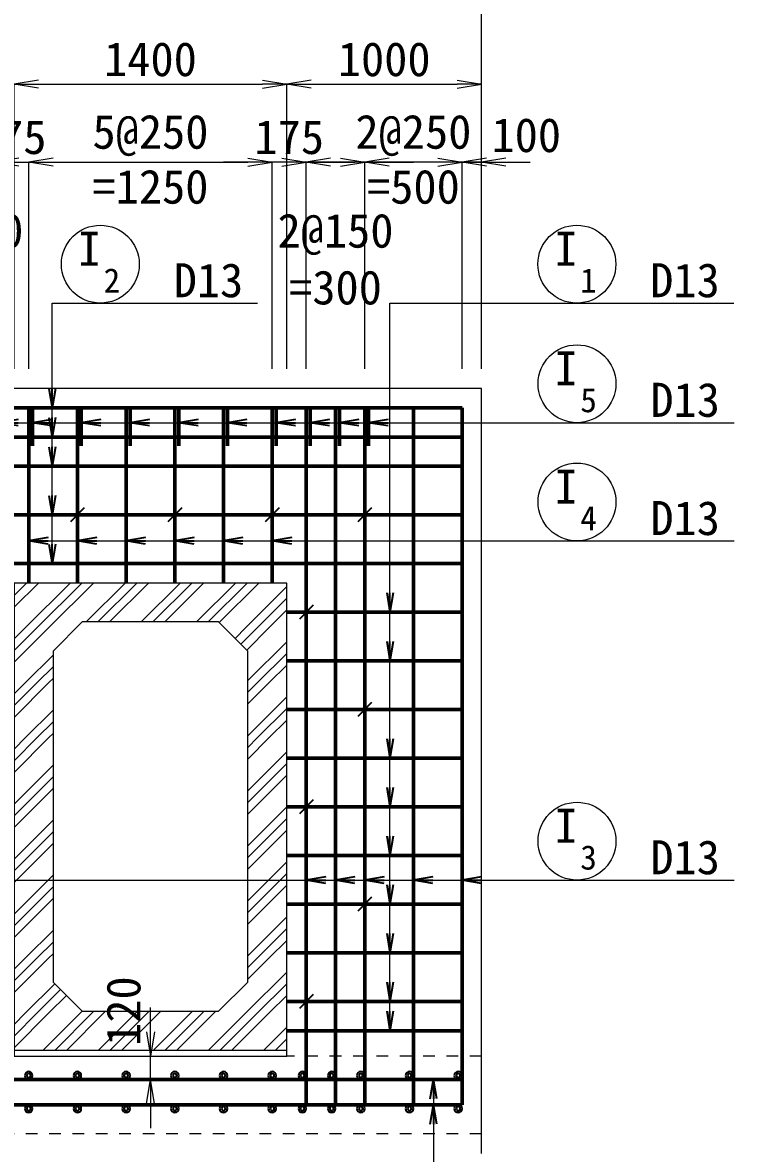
# Model space of a CAD drawing. Header units: millimetres. Extents: x 169470 to 758170, y -17820 to 11880.
# Drawn here: x 638227 to 641887, y 1100 to 6909 of the extents above; entities that cross this region are included whole.
import ezdxf
from ezdxf.enums import TextEntityAlignment as Align

# ---------------------------------------------------------------- set-up
doc = ezdxf.new("R2010")
doc.units = ezdxf.units.MM
doc.header["$LTSCALE"] = 50
doc.header["$PDSIZE"] = 300
doc.linetypes.add('SXF_跳び破線', pattern=[12, 6, -6])
doc.layers.get('Defpoints').update_dxf_attribs({"color": 151})
for name, color, linetype, lineweight in [('D-BGD', 7, 'Continuous', 13), ('D-STR', 1, 'Continuous', 50), ('D-STR-DIM', 7, 'Continuous', 13), ('D-STR-HTXT', 7, 'Continuous', 13), ('D-STR-STR2', 6, 'Continuous', 25), ('D-STR-STR3', 4, 'Continuous', 25), ('D-STR-TXT', 7, 'Continuous', 13)]:
    doc.layers.add(name, color=color, linetype=linetype, lineweight=lineweight)
doc.styles.add('MS ゴシック', font='MS Gothic.ttf')
doc.styles.add('YOKO_GOTHIC', font='MS Gothic.ttf')
doc.dimstyles.new('DIM-50', dxfattribs={"dimscale": 50, "dimtxt": 3.5, "dimasz": 2.5, "dimexe": 0, "dimexo": 2, "dimgap": 0.8, "dimtad": 1, "dimdec": 0, "dimzin": 1, "dimdsep": 46, "dimtxsty": 'MS ゴシック', "dimblk": 'OPEN', "dimcen": 0.1, "dimclrd": 256, "dimclre": 256, "dimclrt": 256, "dimaunit": 1, "dimadec": 3, "dimazin": 0, "dimtfac": 1, "dimtdec": 0, "dimtix": 1, "dimtmove": 2, "dimatfit": 3, "dimldrblk": 'OPEN', "dimfxl": 1, "dimlwd": -1, "dimlwe": -1, "dimarcsym": 2})
doc.dimstyles.new('S50', dxfattribs={"dimscale": 50, "dimtxt": 3.5, "dimasz": 2, "dimexe": 1, "dimexo": 1, "dimgap": 1, "dimtad": 1, "dimdec": 0, "dimzin": 1, "dimdsep": 46, "dimtxsty": 'YOKO_GOTHIC', "dimblk": 'OPEN', "dimcen": 0, "dimclrd": 256, "dimclre": 256, "dimclrt": 256, "dimaunit": 1, "dimadec": 3, "dimazin": 0, "dimtfac": 1, "dimtdec": 0, "dimtix": 1, "dimtmove": 2, "dimatfit": 3, "dimldrblk": 'OPEN', "dimfxl": 1, "dimlwd": -1, "dimlwe": -1, "dimarcsym": 0})

# ---------------------------------------------------------------- blocks, each defined once
blk = doc.blocks.new('_Open')
at = {"color": 0, "linetype": 'ByBlock', "lineweight": -2}
for p, q in [((-1, 0.167), (0, 0)), ((-1, -0.167), (0, 0)), ((0, 0), (-1, 0))]:
    blk.add_line(p, q, dxfattribs=at)
blk = doc.blocks.new('*D137')
at = {"layer": 'D-STR-DIM', "transparency": 16777216}
for p, q in [((637183.8, 5130.5), (637183.8, 6992.7)), ((637308.8, 6992.7), (640458.8, 6992.7)), ((640583.8, 5130.5), (640583.8, 6992.7))]:
    blk.add_line(p, q, dxfattribs=at)
at = {"layer": 'Defpoints', "color": 0, "transparency": 16777216}
for p in [(640583.8, 6992.7), (637183.8, 5030.5), (640583.8, 5030.5)]:
    blk.add_point(p, dxfattribs=at)
at = {"layer": 'D-STR-DIM', "transparency": 16777216, "xscale": 125, "yscale": 125, "zscale": 125, "rotation": 180}
blk.add_blockref('_Open', (637183.8, 6992.7), dxfattribs=at)
at = {"layer": 'D-STR-DIM', "transparency": 16777216, "xscale": 125, "yscale": 125, "zscale": 125}
blk.add_blockref('_Open', (640583.8, 6992.7), dxfattribs=at)
at = {"layer": 'D-STR-DIM', "transparency": 16777216, "insert": (638883.8, 7120.2), "char_height": 175, "attachment_point": 5, "style": 'MS ゴシック'}
blk.add_mtext('3400', dxfattribs=at)
blk = doc.blocks.new('*D139')
at = {"layer": 'D-STR-DIM', "transparency": 16777216}
for p, q in [((638183.8, 5130.5), (638183.8, 6592.7)), ((638308.8, 6592.7), (639458.8, 6592.7)), ((639583.8, 5130.5), (639583.8, 6592.7))]:
    blk.add_line(p, q, dxfattribs=at)
at = {"layer": 'Defpoints', "color": 0, "transparency": 16777216}
for p in [(639583.8, 6592.7), (638183.8, 5030.5), (639583.8, 5030.5)]:
    blk.add_point(p, dxfattribs=at)
at = {"layer": 'D-STR-DIM', "transparency": 16777216, "xscale": 125, "yscale": 125, "zscale": 125, "rotation": 180}
blk.add_blockref('_Open', (638183.8, 6592.7), dxfattribs=at)
at = {"layer": 'D-STR-DIM', "transparency": 16777216, "xscale": 125, "yscale": 125, "zscale": 125}
blk.add_blockref('_Open', (639583.8, 6592.7), dxfattribs=at)
at = {"layer": 'D-STR-DIM', "transparency": 16777216, "insert": (638883.8, 6720.2), "char_height": 175, "attachment_point": 5, "style": 'MS ゴシック'}
blk.add_mtext('1400', dxfattribs=at)
blk = doc.blocks.new('*D140')
at = {"layer": 'D-STR-DIM', "transparency": 16777216}
for p, q in [((639583.8, 5130.5), (639583.8, 6592.7)), ((639708.8, 6592.7), (640458.8, 6592.7)), ((640583.8, 5130.5), (640583.8, 6592.7))]:
    blk.add_line(p, q, dxfattribs=at)
at = {"layer": 'Defpoints', "color": 0, "transparency": 16777216}
for p in [(640583.8, 6592.7), (639583.8, 5030.5), (640583.8, 5030.5)]:
    blk.add_point(p, dxfattribs=at)
at = {"layer": 'D-STR-DIM', "transparency": 16777216, "xscale": 125, "yscale": 125, "zscale": 125, "rotation": 180}
blk.add_blockref('_Open', (639583.8, 6592.7), dxfattribs=at)
at = {"layer": 'D-STR-DIM', "transparency": 16777216, "xscale": 125, "yscale": 125, "zscale": 125}
blk.add_blockref('_Open', (640583.8, 6592.7), dxfattribs=at)
at = {"layer": 'D-STR-DIM', "transparency": 16777216, "insert": (640083.8, 6720.2), "char_height": 175, "attachment_point": 5, "style": 'MS ゴシック'}
blk.add_mtext('1000', dxfattribs=at)
blk = doc.blocks.new('*D143')
at = {"layer": 'D-STR-DIM', "transparency": 16777216}
for p, q in [((638258.8, 5130.5), (638258.8, 6192.7)), ((638383.8, 6192.7), (639383.8, 6192.7)), ((639508.8, 5130.5), (639508.8, 6192.7))]:
    blk.add_line(p, q, dxfattribs=at)
at = {"layer": 'Defpoints', "color": 0, "transparency": 16777216}
for p in [(639508.8, 6192.7), (638258.8, 5030.5), (639508.8, 5030.5)]:
    blk.add_point(p, dxfattribs=at)
at = {"layer": 'D-STR-DIM', "transparency": 16777216, "xscale": 125, "yscale": 125, "zscale": 125, "rotation": 180}
blk.add_blockref('_Open', (638258.8, 6192.7), dxfattribs=at)
at = {"layer": 'D-STR-DIM', "transparency": 16777216, "xscale": 125, "yscale": 125, "zscale": 125}
blk.add_blockref('_Open', (639508.8, 6192.7), dxfattribs=at)
at = {"layer": 'D-STR-DIM', "transparency": 16777216, "char_height": 175, "attachment_point": 5, "style": 'MS ゴシック'}
for s, insert in [('5@250', (638883.8, 6329.6)), ('=1250', (638883.8, 6065.2))]:
    blk.add_mtext(s, dxfattribs=dict(at, insert=insert))
blk = doc.blocks.new('0930-1')
at = {"layer": 'D-STR-STR2'}
for radius in [20, 10]:
    blk.add_circle((1654010.5, -311924.3), radius, dxfattribs=at)
blk = doc.blocks.new('*D181')
at = {"layer": 'D-STR-DIM', "transparency": 16777216}
for p, q in [((637958.8, 6192.7), (637833.8, 6192.7)), ((638083.8, 5130.5), (638083.8, 6192.7)), ((638083.8, 6192.7), (638258.8, 6192.7)), ((638258.8, 5130.5), (638258.8, 6192.7)), ((638383.8, 6192.7), (638508.8, 6192.7))]:
    blk.add_line(p, q, dxfattribs=at)
at = {"layer": 'Defpoints', "color": 0, "transparency": 16777216}
for p in [(638258.8, 6192.7), (638083.8, 5030.5), (638258.8, 5030.5)]:
    blk.add_point(p, dxfattribs=at)
at = {"layer": 'D-STR-DIM', "transparency": 16777216, "xscale": 125, "yscale": 125, "zscale": 125}
blk.add_blockref('_Open', (638083.8, 6192.7), dxfattribs=at)
at = {"layer": 'D-STR-DIM', "transparency": 16777216, "xscale": 125, "yscale": 125, "zscale": 125, "rotation": 180}
blk.add_blockref('_Open', (638258.8, 6192.7), dxfattribs=at)
at = {"layer": 'D-STR-DIM', "transparency": 16777216, "insert": (638171.3, 6320.2), "char_height": 175, "attachment_point": 5, "style": 'MS ゴシック'}
blk.add_mtext('175', dxfattribs=at)
blk = doc.blocks.new('*D1766')
at = {"layer": 'D-STR-DIM', "transparency": 16777216}
for p, q in [((638883.8, 1725.5), (638883.8, 1850.5)), ((638749, 1600.5), (638883.8, 1600.5)), ((638883.8, 1480.5), (638883.8, 1600.5)), ((638749, 1480.5), (638883.8, 1480.5)), ((638883.8, 1355.5), (638883.8, 1230.5))]:
    blk.add_line(p, q, dxfattribs=at)
at = {"layer": 'Defpoints', "color": 0, "transparency": 16777216}
for p in [(638649, 1600.5), (638883.8, 1600.5), (638649, 1480.5)]:
    blk.add_point(p, dxfattribs=at)
at = {"layer": 'D-STR-DIM', "transparency": 16777216, "xscale": 125, "yscale": 125, "zscale": 125}
for p, rotation in [((638883.8, 1600.5), 270), ((638883.8, 1480.5), 90)]:
    blk.add_blockref('_Open', p, dxfattribs=dict(at, rotation=rotation))
at = {"layer": 'D-STR-DIM', "transparency": 16777216, "insert": (638746.3, 1831.4), "char_height": 175, "attachment_point": 5, "rotation": 90, "style": 'MS ゴシック'}
blk.add_mtext('120', dxfattribs=at)
blk = doc.blocks.new('*D2450')
at = {"layer": 'D-STR-DIM', "transparency": 16777216}
for p, q in [((637658.8, 6192.7), (637533.8, 6192.7)), ((637783.8, 5130.5), (637783.8, 6192.7)), ((637783.8, 6192.7), (638083.8, 6192.7)), ((638083.8, 5130.5), (638083.8, 6192.7)), ((638208.8, 6192.7), (638333.8, 6192.7))]:
    blk.add_line(p, q, dxfattribs=at)
at = {"layer": 'Defpoints', "color": 0, "transparency": 16777216}
for p in [(638083.8, 6192.7), (637783.8, 5030.5), (638083.8, 5030.5)]:
    blk.add_point(p, dxfattribs=at)
at = {"layer": 'D-STR-DIM', "transparency": 16777216, "xscale": 125, "yscale": 125, "zscale": 125}
blk.add_blockref('_Open', (637783.8, 6192.7), dxfattribs=at)
at = {"layer": 'D-STR-DIM', "transparency": 16777216, "xscale": 125, "yscale": 125, "zscale": 125, "rotation": 180}
blk.add_blockref('_Open', (638083.8, 6192.7), dxfattribs=at)
at = {"layer": 'D-STR-DIM', "transparency": 16777216, "insert": (637933.8, 5693.3), "char_height": 175, "attachment_point": 5, "style": 'MS ゴシック'}
blk.add_mtext('2@150\\P=300', dxfattribs=at)
blk = doc.blocks.new('*D2451')
at = {"layer": 'D-STR-DIM', "transparency": 16777216}
for p, q in [((640358.8, 6192.7), (640233.8, 6192.7)), ((640483.8, 5130.5), (640483.8, 6192.7)), ((640583.8, 6192.7), (640483.8, 6192.7)), ((640583.8, 5130.5), (640583.8, 6192.7)), ((640708.8, 6192.7), (640833.8, 6192.7))]:
    blk.add_line(p, q, dxfattribs=at)
at = {"layer": 'Defpoints', "color": 0, "transparency": 16777216}
for p in [(640483.8, 6192.7), (640483.8, 5030.5), (640583.8, 5030.5)]:
    blk.add_point(p, dxfattribs=at)
at = {"layer": 'D-STR-DIM', "transparency": 16777216, "xscale": 125, "yscale": 125, "zscale": 125}
blk.add_blockref('_Open', (640483.8, 6192.7), dxfattribs=at)
at = {"layer": 'D-STR-DIM', "transparency": 16777216, "xscale": 125, "yscale": 125, "zscale": 125, "rotation": 180}
blk.add_blockref('_Open', (640583.8, 6192.7), dxfattribs=at)
at = {"layer": 'D-STR-DIM', "transparency": 16777216, "insert": (640813.2, 6330.2), "char_height": 175, "attachment_point": 5, "style": 'MS ゴシック'}
blk.add_mtext('100', dxfattribs=at)
blk = doc.blocks.new('*D2452')
at = {"layer": 'D-STR-DIM', "transparency": 16777216}
for p, q in [((639858.8, 6192.7), (639733.8, 6192.7)), ((639983.8, 5130.5), (639983.8, 6192.7)), ((640483.8, 6192.7), (639983.8, 6192.7)), ((640483.8, 5130.5), (640483.8, 6192.7)), ((640608.8, 6192.7), (640733.8, 6192.7))]:
    blk.add_line(p, q, dxfattribs=at)
at = {"layer": 'Defpoints', "color": 0, "transparency": 16777216}
for p in [(639983.8, 6192.7), (639983.8, 5030.5), (640483.8, 5030.5)]:
    blk.add_point(p, dxfattribs=at)
at = {"layer": 'D-STR-DIM', "transparency": 16777216, "xscale": 125, "yscale": 125, "zscale": 125}
blk.add_blockref('_Open', (639983.8, 6192.7), dxfattribs=at)
at = {"layer": 'D-STR-DIM', "transparency": 16777216, "xscale": 125, "yscale": 125, "zscale": 125, "rotation": 180}
blk.add_blockref('_Open', (640483.8, 6192.7), dxfattribs=at)
at = {"layer": 'D-STR-DIM', "transparency": 16777216, "char_height": 175, "attachment_point": 5, "style": 'MS ゴシック'}
for s, insert in [('2@250', (640233.8, 6329.6)), ('=500', (640233.8, 6065.2))]:
    blk.add_mtext(s, dxfattribs=dict(at, insert=insert))
blk = doc.blocks.new('*D2453')
at = {"layer": 'D-STR-DIM', "transparency": 16777216}
for p, q in [((639383.8, 6192.7), (639258.8, 6192.7)), ((639508.8, 5130.5), (639508.8, 6192.7)), ((639683.8, 6192.7), (639508.8, 6192.7)), ((639683.8, 5130.5), (639683.8, 6192.7)), ((639808.8, 6192.7), (639933.8, 6192.7))]:
    blk.add_line(p, q, dxfattribs=at)
at = {"layer": 'Defpoints', "color": 0, "transparency": 16777216}
for p in [(639508.8, 6192.7), (639508.8, 5030.5), (639683.8, 5030.5)]:
    blk.add_point(p, dxfattribs=at)
at = {"layer": 'D-STR-DIM', "transparency": 16777216, "xscale": 125, "yscale": 125, "zscale": 125}
blk.add_blockref('_Open', (639508.8, 6192.7), dxfattribs=at)
at = {"layer": 'D-STR-DIM', "transparency": 16777216, "xscale": 125, "yscale": 125, "zscale": 125, "rotation": 180}
blk.add_blockref('_Open', (639683.8, 6192.7), dxfattribs=at)
at = {"layer": 'D-STR-DIM', "transparency": 16777216, "insert": (639596.3, 6320.2), "char_height": 175, "attachment_point": 5, "style": 'MS ゴシック'}
blk.add_mtext('175', dxfattribs=at)
blk = doc.blocks.new('*D2454')
at = {"layer": 'D-STR-DIM', "transparency": 16777216}
for p, q in [((639558.8, 6192.7), (639433.8, 6192.7)), ((639683.8, 5130.5), (639683.8, 6192.7)), ((639983.8, 6192.7), (639683.8, 6192.7)), ((639983.8, 5130.5), (639983.8, 6192.7)), ((640108.8, 6192.7), (640233.8, 6192.7))]:
    blk.add_line(p, q, dxfattribs=at)
at = {"layer": 'Defpoints', "color": 0, "transparency": 16777216}
for p in [(639683.8, 6192.7), (639683.8, 5030.5), (639983.8, 5030.5)]:
    blk.add_point(p, dxfattribs=at)
at = {"layer": 'D-STR-DIM', "transparency": 16777216, "xscale": 125, "yscale": 125, "zscale": 125}
blk.add_blockref('_Open', (639683.8, 6192.7), dxfattribs=at)
at = {"layer": 'D-STR-DIM', "transparency": 16777216, "xscale": 125, "yscale": 125, "zscale": 125, "rotation": 180}
blk.add_blockref('_Open', (639983.8, 6192.7), dxfattribs=at)
at = {"layer": 'D-STR-DIM', "transparency": 16777216, "insert": (639833.8, 5693.3), "char_height": 175, "attachment_point": 5, "style": 'MS ゴシック'}
blk.add_mtext('2@150\\P=300', dxfattribs=at)

msp = doc.modelspace()

# ---------------------------------------------------------------- hatches: boundary and pattern name
at = {"layer": 'D-STR-HTXT'}
h = msp.add_hatch(dxfattribs=at)
h.set_pattern_fill('GOST_GROUND', color=0, scale=20)
h.set_pattern_definition([(45, (632019.53, 29540.21), (282.8427, -2e-14), [400]), (45, (632079.53, 29540.21), (282.8427, -2e-14), [400]), (45, (632139.53, 29540.21), (282.8427, -2e-14), [400])])
h.paths.add_polyline_path([(639583.8, 4030.46), (638183.8, 4030.46), (638183.8, 2604.24), (638383.8, 2604.24), (638383.8, 3680.46), (638533.8, 3830.46), (639233.8, 3830.46), (639383.8, 3680.46), (639383.8, 2604.24), (639583.8, 2604.24)])
h.paths.add_polyline_path([(638383.8, 2604.24), (638183.8, 2604.24), (638183.8, 1630.46), (639583.8, 1630.46), (639583.8, 2604.24), (639383.8, 2604.24), (639383.8, 1980.46), (639233.8, 1830.46), (638533.8, 1830.46), (638383.8, 1980.46)])

# ---------------------------------------------------------------- linework, layer by layer
at = {"layer": 'D-BGD'}
for p, q in [((640583.8, 5030.46), (637183.8, 5030.46)), ((640583.8, 1100.46), (640583.8, 5030.46)), ((638533.8, 3830.46), (638383.8, 3680.46)), ((639233.8, 3830.46), (638533.8, 3830.46)), ((639383.8, 3680.46), (639233.8, 3830.46)), ((638383.8, 3680.46), (638383.8, 1980.46)), ((639383.8, 1980.46), (639383.8, 3680.46)), ((638383.8, 1980.46), (638533.8, 1830.46)), ((639233.8, 1830.46), (639383.8, 1980.46)), ((638533.8, 1830.46), (639233.8, 1830.46)), ((638183.8, 1630.46), (639583.8, 1630.46)), ((638183.8, 1600.46), (639583.8, 1600.46))]:
    msp.add_line(p, q, dxfattribs=at)
at = {"layer": 'D-BGD', "linetype": 'SXF_跳び破線', "ltscale": 0.2}
for p, q in [((640583.8, 1600.46), (639583.8, 1600.46)), ((640583.8, 1200.46), (637183.8, 1200.46))]:
    msp.add_line(p, q, dxfattribs=at)
at = {"layer": 'D-BGD'}
msp.add_lwpolyline([(639583.8, 1600.46), (639583.8, 4030.46), (638183.8, 4030.46), (638183.8, 1600.46)], dxfattribs=at)
at = {"layer": 'D-STR'}
for p, q in [((640483.8, 4930.46), (637283.8, 4930.46)), ((638258.8, 4930.46), (638258.8, 4030.46)), ((638278.8, 4930.46), (638278.8, 4735.46)), ((638508.8, 4930.46), (638508.8, 4030.46)), ((638528.8, 4930.46), (638528.8, 4735.46)), ((638758.8, 4930.46), (638758.8, 4030.46)), ((638778.8, 4930.46), (638778.8, 4735.46)), ((639008.8, 4930.46), (639008.8, 4030.46)), ((639028.8, 4930.46), (639028.8, 4735.46)), ((639258.8, 4930.46), (639258.8, 4030.46)), ((639278.8, 4930.46), (639278.8, 4735.46)), ((639508.8, 4930.46), (639508.8, 4030.46)), ((639528.8, 4930.46), (639528.8, 4735.46)), ((639683.8, 4930.46), (639683.8, 1350.46)), ((639703.8, 4930.46), (639703.8, 4735.46)), ((639833.8, 4930.46), (639833.8, 1350.46)), ((639853.8, 4930.46), (639853.8, 4735.46)), ((639983.8, 4930.46), (639983.8, 1350.46)), ((640003.8, 4930.46), (640003.8, 4735.46)), ((640233.8, 4930.46), (640233.8, 1350.46)), ((640483.8, 1350.46), (640483.8, 4930.46)), ((640483.8, 4780.46), (637283.8, 4780.46)), ((640483.8, 4630.46), (637283.8, 4630.46)), ((640483.8, 4380.46), (637283.8, 4380.46)), ((640483.8, 4130.46), (637283.8, 4130.46)), ((639583.8, 3880.46), (640483.8, 3880.46)), ((639583.8, 3630.46), (640483.8, 3630.46)), ((639583.8, 3380.46), (640483.8, 3380.46)), ((639583.8, 3130.46), (640483.8, 3130.46)), ((639583.8, 2880.46), (640483.8, 2880.46)), ((639583.8, 2630.46), (640483.8, 2630.46)), ((639583.8, 2380.46), (640483.8, 2380.46)), ((639583.8, 2130.46), (640483.8, 2130.46)), ((639583.8, 1880.46), (640483.8, 1880.46)), ((639583.8, 1730.46), (640483.8, 1730.46)), ((640483.8, 1480.46), (637283.8, 1480.46)), ((640483.8, 1350.46), (637283.8, 1350.46))]:
    msp.add_line(p, q, dxfattribs=at)
at = {"layer": 'D-STR-HTXT'}
for p, q in [((637803.8, 4853.95), (641880.23, 4853.95)), ((638383.8, 4246.76), (641880.23, 4246.76)), ((637283.8, 2504.24), (641880.23, 2504.24))]:
    msp.add_line(p, q, dxfattribs=at)
at = {"layer": 'D-STR-HTXT', "color": 4}
for centre in [(638626.37, 5668.29), (641073.66, 5053.95), (641073.66, 4446.76), (641073.66, 2704.24)]:
    msp.add_circle(centre, 200, dxfattribs=at)
at = {"layer": 'D-STR-HTXT'}
msp.add_circle((641072.82, 5668.29), 200, dxfattribs=at)
at = {"layer": 'D-STR-STR3'}
for p, q in [((638544.16, 4415.81), (638473.45, 4345.1)), ((639044.16, 4415.81), (638973.45, 4345.1)), ((639544.16, 4415.81), (639473.45, 4345.1)), ((640019.16, 4415.81), (639948.45, 4345.1)), ((639719.16, 3915.81), (639648.45, 3845.1)), ((640019.16, 3415.81), (639948.45, 3345.1)), ((639719.16, 2915.81), (639648.45, 2845.1)), ((640019.16, 2415.81), (639948.45, 2345.1)), ((639719.16, 1915.81), (639648.45, 1845.1))]:
    msp.add_line(p, q, dxfattribs=at)

# ---------------------------------------------------------------- block references
at = {"layer": 'D-STR-STR2', "xscale": -1, "rotation": 180}
for p in [(-1015751.68, -310423.85), (-1015501.68, -310423.85), (-1015251.68, -310423.85), (-1015001.68, -310423.85), (-1014751.68, -310423.85), (-1014501.68, -310423.85), (-1014346.68, -310423.85), (-1014196.68, -310423.85), (-1014046.68, -310423.85), (-1013796.68, -310423.85), (-1013546.68, -310423.85), (-1015751.68, -310593.85), (-1015501.68, -310593.85), (-1015251.68, -310593.85), (-1015001.68, -310593.85), (-1014751.68, -310593.85), (-1014501.68, -310593.85), (-1014346.68, -310593.85), (-1014196.68, -310593.85), (-1014046.68, -310593.85), (-1013796.68, -310593.85), (-1013546.68, -310593.85)]:
    msp.add_blockref('0930-1', p, dxfattribs=at)

# ---------------------------------------------------------------- texts
at = {"layer": 'D-STR-TXT', "color": 4, "style": 'YOKO_GOTHIC'}
for s, height, p in [('I', 175, (638570.09, 5659.97)), ('2', 125, (638685.75, 5522.17)), ('I', 175, (641017.39, 5045.63)), ('5', 125, (641133.05, 4907.83)), ('I', 175, (641017.39, 4438.44)), ('4', 125, (641133.05, 4300.64)), ('I', 175, (641017.39, 2695.92)), ('3', 125, (641133.05, 2558.12))]:
    msp.add_text(s, height=height, dxfattribs=at).set_placement(p, align=Align.CENTER)
at = {"layer": 'D-STR-TXT', "style": 'YOKO_GOTHIC'}
for s, height, p in [('I', 175, (641016.55, 5659.97)), ('1', 125, (641132.21, 5522.17))]:
    msp.add_text(s, height=height, dxfattribs=at).set_placement(p, align=Align.CENTER)
for p in [(639002.89, 5498.29), (641449.35, 5498.29), (641450.19, 4883.95), (641450.19, 4276.76), (641450.19, 2534.24)]:
    msp.add_text('D13', height=175, dxfattribs=at).set_placement(p)

# ---------------------------------------------------------------- dimensions: what is measured, and where the dimension line sits
at = {"layer": 'D-STR-DIM'}
for base, p1, p2, picture, middle in [((640583.8, 6992.73), (637183.8, 5030.46), (640583.8, 5030.46), '*D137', (638883.8, 7120.23)), ((639583.8, 6592.73), (638183.8, 5030.46), (639583.8, 5030.46), '*D139', (638883.8, 6720.23)), ((640583.8, 6592.73), (639583.8, 5030.46), (640583.8, 5030.46), '*D140', (640083.8, 6720.23)), ((638258.8, 6192.73), (638083.8, 5030.46), (638258.8, 5030.46), '*D181', (638171.3, 6320.23))]:
    dim = msp.add_linear_dim(base=base, p1=p1, p2=p2, dimstyle='DIM-50', dxfattribs=at)
    dim.commit()
    dim.dimension.update_dxf_attribs({"geometry": picture, "text_midpoint": middle})
dim = msp.add_linear_dim(base=(639508.8, 6192.73), p1=(638258.8, 5030.46), p2=(639508.8, 5030.46), text='5@250\\X=<>', dimstyle='DIM-50', dxfattribs=at)
dim.commit()
dim.dimension.update_dxf_attribs({"geometry": '*D143', "text_midpoint": (638883.8, 6192.73)})
dim = msp.add_linear_dim(base=(639508.8, 6192.73), p1=(639683.8, 5030.46), p2=(639508.8, 5030.46), angle=180, dimstyle='DIM-50', dxfattribs=at)
dim.commit()
dim.dimension.update_dxf_attribs({"geometry": '*D2453', "text_midpoint": (639596.3, 6320.23)})
dim = msp.add_linear_dim(base=(639983.8, 6192.73), p1=(640483.8, 5030.46), p2=(639983.8, 5030.46), angle=180, text='2@250\\X=<>', dimstyle='DIM-50', dxfattribs=at)
dim.commit()
dim.dimension.update_dxf_attribs({"geometry": '*D2452', "text_midpoint": (640233.8, 6192.73)})
for base, p1, p2, angle, picture, middle in [((640483.8, 6192.73), (640583.8, 5030.46), (640483.8, 5030.46), 180, '*D2451', (640813.24, 6330.23)), ((638883.8, 1600.46), (638649.02, 1480.46), (638649.02, 1600.46), 90, '*D1766', (638746.3, 1831.39))]:
    dim = msp.add_linear_dim(base=base, p1=p1, p2=p2, angle=angle, dimstyle='DIM-50', dxfattribs=at)
    dim.commit()
    dim.dimension.update_dxf_attribs({"geometry": picture, "text_midpoint": middle, "dimtype": 160})
dim = msp.add_linear_dim(base=(638083.8, 6192.73), p1=(637783.8, 5030.46), p2=(638083.8, 5030.46), text='2@150\\P=<>', dimstyle='DIM-50', dxfattribs=at)
dim.commit()
dim.dimension.update_dxf_attribs({"geometry": '*D2450', "text_midpoint": (637933.8, 5693.28), "dimtype": 160})
dim = msp.add_linear_dim(base=(639683.8, 6192.73), p1=(639983.8, 5030.46), p2=(639683.8, 5030.46), angle=180, text='2@150\\P=<>', dimstyle='DIM-50', dxfattribs=at)
dim.commit()
dim.dimension.update_dxf_attribs({"geometry": '*D2454', "text_midpoint": (639833.8, 5693.28), "dimtype": 160})

# ---------------------------------------------------------------- leaders
at = {"layer": 'D-STR-HTXT'}
for points in [[(638379.45, 4130.46), (638379.45, 5468.29), (639432.93, 5468.29)], [(640113.46, 1730.46), (640113.46, 5468.29), (641879.39, 5468.29)], [(638379.45, 4930.46), (638379.45, 5272.46)], [(638379.45, 4780.46), (638379.45, 5122.46)], [(638379.45, 4630.46), (638379.45, 4972.46)], [(637803.8, 4853.95), (638336.09, 4853.95)], [(637953.8, 4853.95), (638636.09, 4853.95)], [(638103.8, 4853.95), (638786.09, 4853.95)], [(638278.8, 4853.95), (638961.09, 4853.95)], [(638528.8, 4853.95), (639211.09, 4853.95)], [(638778.8, 4853.95), (639461.09, 4853.95)], [(639028.8, 4853.95), (639711.09, 4853.95)], [(639278.8, 4853.95), (639961.09, 4853.95)], [(639528.8, 4853.95), (640211.09, 4853.95)], [(639703.8, 4853.95), (640386.09, 4853.95)], [(639853.8, 4853.95), (640536.09, 4853.95)], [(640003.8, 4853.95), (640686.09, 4853.95)], [(638379.45, 4380.46), (638379.45, 4722.46)], [(638258.8, 4246.76), (639066.09, 4246.76)], [(638508.8, 4246.76), (639316.09, 4246.76)], [(638758.8, 4246.76), (639566.09, 4246.76)], [(639008.8, 4246.76), (639816.09, 4246.76)], [(639258.8, 4246.76), (640066.09, 4246.76)], [(639508.8, 4246.76), (640316.09, 4246.76)], [(640113.46, 3880.46), (640113.46, 4222.46)], [(640113.46, 3630.46), (640113.46, 3972.46)], [(640113.46, 3130.46), (640113.46, 3472.46)], [(640113.46, 2880.46), (640113.46, 3222.46)], [(640113.46, 2630.46), (640113.46, 2972.46)], [(640113.46, 2380.46), (640113.46, 2722.46)], [(637783.8, 2504.24), (638466.09, 2504.24)], [(637933.8, 2504.24), (638616.09, 2504.24)], [(638083.8, 2504.24), (638766.09, 2504.24)], [(639683.8, 2504.24), (640366.09, 2504.24)], [(639833.8, 2504.24), (640516.09, 2504.24)], [(639983.8, 2504.24), (640666.09, 2504.24)], [(640233.8, 2504.24), (640916.09, 2504.24)], [(640483.8, 2504.24), (641166.09, 2504.24)], [(640113.46, 2130.46), (640113.46, 2472.46)], [(640113.46, 1880.46), (640113.46, 2222.46)], [(640337.22, 1480.46), (640337.22, 606.1), (641886.71, 606.1)], [(640337.22, 1350.46), (640337.22, 1054.35)]]:
    msp.add_leader(points, dimstyle='S50', dxfattribs=at)

doc.saveas('drawing.dxf')
